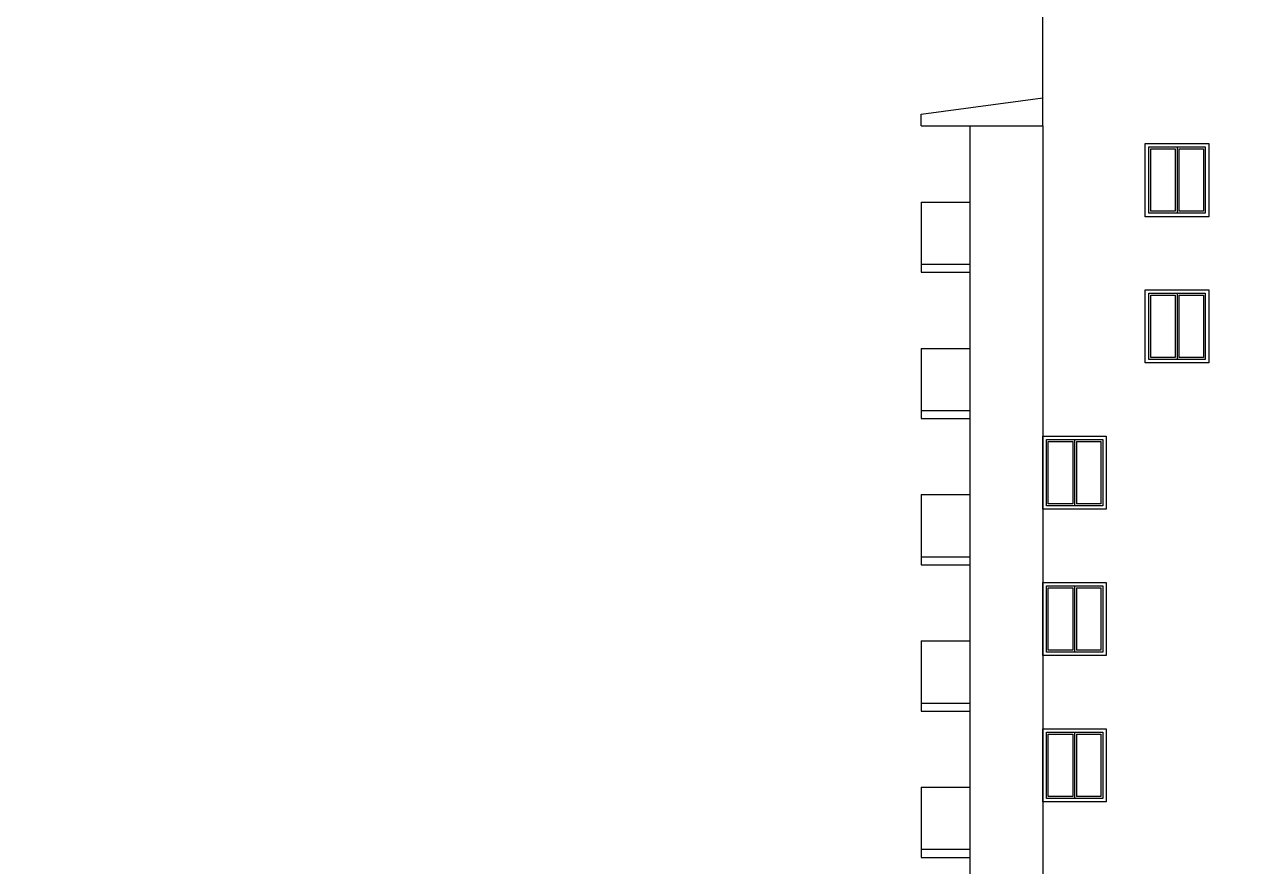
# Model space of a CAD drawing. Header units: inches. Extents: x -634 to 3638, y -6930911 to 5552.
# Drawn here: x 1946.37 to 1970.87, y 3418.05 to 3434.7 of the extents above; entities that cross this region are included whole.
import ezdxf

# ---------------------------------------------------------------- set-up
doc = ezdxf.new("R2010")
doc.units = ezdxf.units.IN
doc.header["$MEASUREMENT"] = 0
doc.linetypes.add('Dashed', pattern=[1128.888893, 564.444447, -564.444447])
for name, color, linetype, lineweight in [('ELEV', 134, 'Continuous', 18), ('фасады', 7, 'Continuous', 30), ('фасады2', 7, 'Continuous', 25)]:
    doc.layers.add(name, color=color, linetype=linetype, lineweight=lineweight)

msp = doc.modelspace()

# ---------------------------------------------------------------- hatches: boundary and pattern name
at = {"layer": 'ELEV', "linetype": 'Continuous'}
h = msp.add_hatch(dxfattribs=at)
h.set_pattern_fill('ANSI31', color=256, scale=0.01044, style=0)
h.set_pattern_definition([(45, (1262.311104, 3366.587935), (-0.02343928418428, 0.02343928418428), [])])
edge = h.paths.add_edge_path()
edge.add_ellipse((1445.78234, 3471.96182), major_axis=(0, 6932302.83262), ratio=0.00000001506, start_angle=89.999976115149, end_angle=270.000023884851)
edge.add_line((1445.67794, 3474.85168), (1445.67794, 3528.48347))
edge.add_line((1445.67794, 3528.48347), (1445.88675, 3528.48347))
edge.add_line((1445.88675, 3528.48347), (1445.88675, 3474.85168))

# ---------------------------------------------------------------- linework, layer by layer
at = {"layer": 'фасады', "color": 7, "linetype": 'Dashed', "ltscale": 100}
for points in [[(1966.51335, 3432.69494), (1966.51335, 3436.10975)], [(1964.10177, 3432.92645), (1966.51335, 3433.25448)], [(1964.10177, 3432.69494), (1964.10177, 3432.92645)], [(1965.0664, 3432.69494), (1965.0664, 3429.80104)], [(1966.51335, 3432.69494), (1966.51335, 3429.80104)], [(1964.10177, 3431.19011), (1964.10177, 3429.80104)], [(1964.10177, 3431.19011), (1965.0664, 3431.19011)], [(1965.0664, 3429.95538), (1964.10177, 3429.95538), (1964.10177, 3429.80104), (1965.0664, 3429.80104)], [(1965.0664, 3429.80104), (1965.0664, 3426.90714)], [(1966.51335, 3429.80104), (1966.51335, 3426.90714)], [(1964.10177, 3428.29621), (1964.10177, 3426.90714)], [(1964.10177, 3428.29621), (1965.0664, 3428.29621)], [(1965.0664, 3427.06148), (1964.10177, 3427.06148), (1964.10177, 3426.90714), (1965.0664, 3426.90714)], [(1965.0664, 3427.06148), (1964.10177, 3427.06148), (1964.10177, 3426.90714), (1965.0664, 3426.90714)], [(1965.0664, 3426.90714), (1965.0664, 3424.01323)], [(1966.51335, 3426.90714), (1966.51335, 3424.01323)], [(1964.10177, 3425.40231), (1964.10177, 3424.01323)], [(1964.10177, 3425.40231), (1965.0664, 3425.40231)], [(1965.0664, 3424.16758), (1964.10177, 3424.16758), (1964.10177, 3424.01323), (1965.0664, 3424.01323)], [(1965.0664, 3424.01323), (1965.0664, 3421.11933)], [(1966.51335, 3424.01323), (1966.51335, 3421.11933)], [(1964.10177, 3422.5084), (1964.10177, 3421.11933)], [(1964.10177, 3422.5084), (1965.0664, 3422.5084)], [(1965.0664, 3421.27367), (1964.10177, 3421.27367), (1964.10177, 3421.11933), (1965.0664, 3421.11933)], [(1965.0664, 3421.11933), (1965.0664, 3418.22543)], [(1966.51335, 3421.11933), (1966.51335, 3418.22543)], [(1964.10177, 3419.6145), (1964.10177, 3418.22543)], [(1964.10177, 3419.6145), (1965.0664, 3419.6145)], [(1965.0664, 3418.37977), (1964.10177, 3418.37977), (1964.10177, 3418.22543), (1965.0664, 3418.22543)], [(1965.0664, 3418.22543), (1965.0664, 3415.33152)], [(1966.51335, 3418.22543), (1966.51335, 3415.33152)]]:
    msp.add_lwpolyline(points, dxfattribs=at)
at = {"layer": 'фасады', "color": 7, "ltscale": 100}
msp.add_lwpolyline([(1964.10177, 3432.69494), (1966.51335, 3432.69494)], dxfattribs=at)
at = {"layer": 'фасады2', "color": 7, "ltscale": 100}
for p, q in [((1968.60661, 3432.28015), (1969.72558, 3432.28015)), ((1968.60661, 3430.96825), (1968.60661, 3432.28015)), ((1969.72558, 3432.28015), (1969.72558, 3430.96825)), ((1968.64519, 3431.00683), (1968.64519, 3432.24156)), ((1968.64519, 3432.24156), (1969.12751, 3432.24156)), ((1969.20468, 3432.24156), (1969.687, 3432.24156)), ((1969.687, 3432.24156), (1969.687, 3431.00683)), ((1969.72558, 3430.96825), (1968.60661, 3430.96825)), ((1969.12751, 3431.00683), (1968.64519, 3431.00683)), ((1969.687, 3431.00683), (1969.20468, 3431.00683)), ((1968.60661, 3429.38625), (1969.72558, 3429.38625)), ((1968.60661, 3428.07434), (1968.60661, 3429.38625)), ((1968.64519, 3428.11293), (1968.64519, 3429.34766)), ((1968.64519, 3429.34766), (1969.12751, 3429.34766)), ((1969.20468, 3429.34766), (1969.687, 3429.34766)), ((1969.687, 3429.34766), (1969.687, 3428.11293)), ((1969.72558, 3429.38625), (1969.72558, 3428.07434)), ((1969.12751, 3428.11293), (1968.64519, 3428.11293)), ((1969.687, 3428.11293), (1969.20468, 3428.11293)), ((1969.72558, 3428.07434), (1968.60661, 3428.07434)), ((1966.58088, 3426.49234), (1967.69985, 3426.49234)), ((1966.58088, 3425.18044), (1966.58088, 3426.49234)), ((1966.61946, 3425.21903), (1966.61946, 3426.45376)), ((1966.61946, 3426.45376), (1967.10178, 3426.45376)), ((1967.17895, 3426.45376), (1967.66127, 3426.45376)), ((1967.66127, 3426.45376), (1967.66127, 3425.21903)), ((1967.69985, 3426.49234), (1967.69985, 3425.18044)), ((1967.69985, 3425.18044), (1966.58088, 3425.18044)), ((1967.10178, 3425.21903), (1966.61946, 3425.21903)), ((1967.66127, 3425.21903), (1967.17895, 3425.21903)), ((1966.58088, 3423.59844), (1967.69985, 3423.59844)), ((1966.58088, 3422.28654), (1966.58088, 3423.59844)), ((1966.61946, 3422.32512), (1966.61946, 3423.55986)), ((1966.61946, 3423.55986), (1967.10178, 3423.55986)), ((1967.17895, 3423.55986), (1967.66127, 3423.55986)), ((1967.66127, 3423.55986), (1967.66127, 3422.32512)), ((1967.69985, 3423.59844), (1967.69985, 3422.28654)), ((1967.69985, 3422.28654), (1966.58088, 3422.28654)), ((1967.10178, 3422.32512), (1966.61946, 3422.32512)), ((1967.66127, 3422.32512), (1967.17895, 3422.32512)), ((1966.58088, 3420.70454), (1967.69985, 3420.70454)), ((1966.58088, 3419.39264), (1966.58088, 3420.70454)), ((1966.61946, 3419.43122), (1966.61946, 3420.66595)), ((1966.61946, 3420.66595), (1967.10178, 3420.66595)), ((1967.17895, 3420.66595), (1967.66127, 3420.66595)), ((1967.66127, 3420.66595), (1967.66127, 3419.43122)), ((1967.69985, 3420.70454), (1967.69985, 3419.39264)), ((1967.69985, 3419.39264), (1966.58088, 3419.39264)), ((1967.10178, 3419.43122), (1966.61946, 3419.43122)), ((1967.66127, 3419.43122), (1967.17895, 3419.43122))]:
    msp.add_line(p, q, dxfattribs=at)
for points in [[(1968.53908, 3432.34767), (1969.79311, 3432.34767), (1969.79311, 3430.90072), (1968.53908, 3430.90072)], [(1968.53908, 3429.45377), (1969.79311, 3429.45377), (1969.79311, 3428.00682), (1968.53908, 3428.00682)], [(1966.51335, 3426.55987), (1967.76738, 3426.55987), (1967.76738, 3425.11292), (1966.51335, 3425.11292)], [(1966.51335, 3423.66597), (1967.76738, 3423.66597), (1967.76738, 3422.21901), (1966.51335, 3422.21901)], [(1966.51335, 3420.77206), (1967.76738, 3420.77206), (1967.76738, 3419.32511), (1966.51335, 3419.32511)]]:
    msp.add_lwpolyline(points, close=True, dxfattribs=at)
for points in [[(1969.1661, 3432.28015), (1969.1661, 3430.96825)], [(1969.12751, 3432.24156), (1969.12751, 3431.00683)], [(1969.20468, 3432.24156), (1969.20468, 3431.00683)], [(1969.12751, 3429.34766), (1969.12751, 3428.11293)], [(1969.1661, 3429.38625), (1969.1661, 3428.07434)], [(1969.20468, 3429.34766), (1969.20468, 3428.11293)], [(1967.10178, 3426.45376), (1967.10178, 3425.21903)], [(1967.14036, 3426.49234), (1967.14036, 3425.18044)], [(1967.17895, 3426.45376), (1967.17895, 3425.21903)], [(1967.10178, 3423.55986), (1967.10178, 3422.32512)], [(1967.14036, 3423.59844), (1967.14036, 3422.28654)], [(1967.17895, 3423.55986), (1967.17895, 3422.32512)], [(1967.10178, 3420.66595), (1967.10178, 3419.43122)], [(1967.14036, 3420.70454), (1967.14036, 3419.39264)], [(1967.17895, 3420.66595), (1967.17895, 3419.43122)]]:
    msp.add_lwpolyline(points, dxfattribs=at)

doc.saveas('drawing.dxf')
